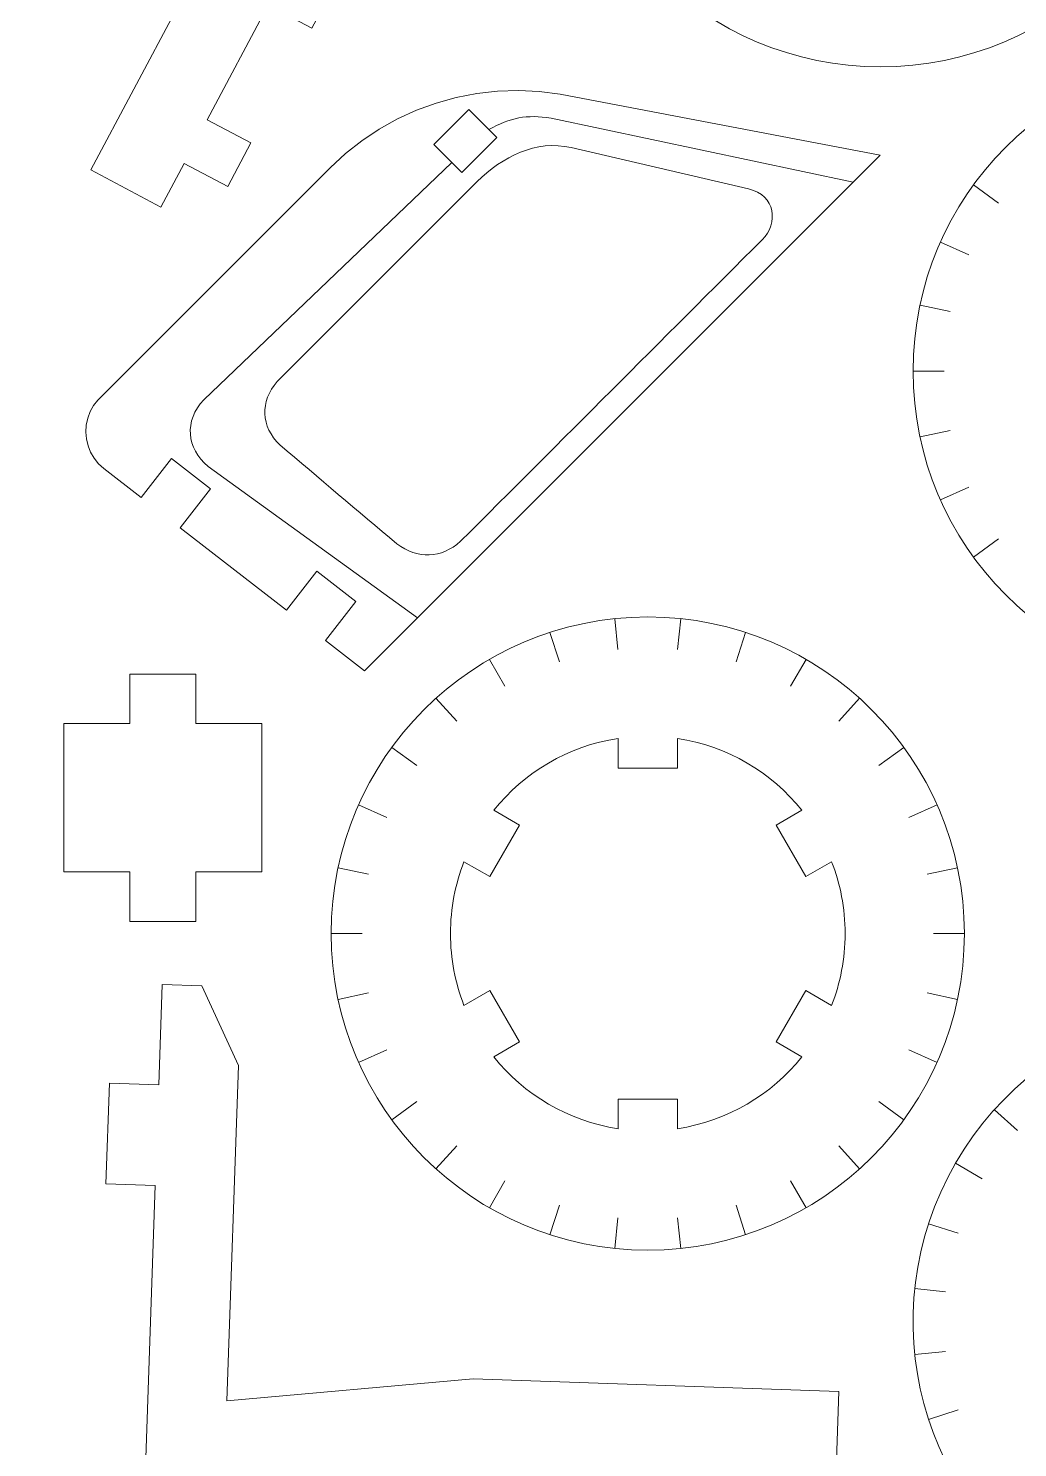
# Model space of a CAD drawing. Header units: centimetres. Extents: x -27.7 to 62.5, y 17.3 to 46.3.
# Drawn here: x -8.55 to -3.45, y 32.9 to 40.21 of the extents above; entities that cross this region are included whole.
import ezdxf

# ---------------------------------------------------------------- set-up
doc = ezdxf.new("R2010")
doc.units = ezdxf.units.CM
doc.header["$MEASUREMENT"] = 0
doc.layers.add('Camada 1', color=7, linetype='Continuous')

msp = doc.modelspace()

# ---------------------------------------------------------------- linework, layer by layer
at = {"layer": 'Camada 1', "color": 6, "lineweight": 20}
msp.add_open_spline([(-8.20292, 46.30494), (-8.20292, 46.30494), (9.79708, 46.30494), (9.79708, 46.30494), (9.79708, 46.30494), (10.07208, 46.30494), (10.29708, 46.07994), (10.29708, 45.80494), (10.29708, 45.80494), (10.29708, 45.80494), (10.29708, 17.80494), (10.29708, 17.80494), (10.29708, 17.80494), (10.29708, 17.52994), (10.07208, 17.30494), (9.79708, 17.30494), (9.79708, 17.30494), (9.79708, 17.30494), (-8.20292, 17.30494), (-8.20292, 17.30494), (-8.20292, 17.30494), (-8.47792, 17.30494), (-8.70292, 17.52994), (-8.70292, 17.80494), (-8.70292, 17.80494), (-8.70292, 17.80494), (-8.70292, 45.80494), (-8.70292, 45.80494), (-8.70292, 45.80494), (-8.70292, 46.07994), (-8.47792, 46.30494), (-8.20292, 46.30494)], degree=3, knots=[0, 0, 0, 0, 0.1111111, 0.1111111, 0.1111111, 0.1111111, 0.2222222, 0.2222222, 0.2222222, 0.2222222, 0.3333333, 0.3333333, 0.3333333, 0.3333333, 0.4444444, 0.4444444, 0.4444444, 0.4444444, 0.5555556, 0.5555556, 0.5555556, 0.5555556, 0.6666667, 0.6666667, 0.6666667, 0.6666667, 0.7777778, 0.7777778, 0.7777778, 0.7777778, 1, 1, 1, 1], dxfattribs=at)
at = {"layer": 'Camada 1', "lineweight": 9}
for points, knots in [([(-7.72137, 43.53534), (-7.72137, 43.53534), (-7.26335, 43.2918), (-7.26335, 43.2918), (-7.26335, 43.2918), (-7.26335, 43.2918), (-7.38308, 43.06664), (-7.38308, 43.06664), (-7.38308, 43.06664), (-7.38308, 43.06664), (-6.00903, 42.33604), (-6.00903, 42.33604), (-6.00903, 42.33604), (-6.00903, 42.33604), (-6.39737, 41.78468), (-6.39737, 41.78468), (-6.39737, 41.78468), (-6.39737, 41.78468), (-6.18889, 41.63783), (-6.18889, 41.63783), (-6.18889, 41.63783), (-6.18889, 41.63783), (-6.38306, 41.36215), (-6.38306, 41.36215), (-6.38306, 41.36215), (-6.38306, 41.36215), (-6.59155, 41.509), (-6.59155, 41.509), (-6.59155, 41.509), (-6.59155, 41.509), (-6.9799, 40.95764), (-6.9799, 40.95764), (-6.9799, 40.95764), (-6.9799, 40.95764), (-7.1924, 40.558), (-7.1924, 40.558), (-7.1924, 40.558), (-7.1924, 40.558), (-6.96723, 40.43827), (-6.96723, 40.43827), (-6.96723, 40.43827), (-6.96723, 40.43827), (-7.08695, 40.21311), (-7.08695, 40.21311), (-7.08695, 40.21311), (-7.08695, 40.21311), (-7.31212, 40.33283), (-7.31212, 40.33283), (-7.31212, 40.33283), (-7.31212, 40.33283), (-7.62636, 39.74183), (-7.62636, 39.74183), (-7.62636, 39.74183), (-7.62636, 39.74183), (-7.40119, 39.62211), (-7.40119, 39.62211), (-7.40119, 39.62211), (-7.40119, 39.62211), (-7.52092, 39.39694), (-7.52092, 39.39694), (-7.52092, 39.39694), (-7.52092, 39.39694), (-7.74608, 39.51666), (-7.74608, 39.51666), (-7.74608, 39.51666), (-7.74608, 39.51666), (-7.86581, 39.2915), (-7.86581, 39.2915), (-7.86581, 39.2915), (-7.86581, 39.2915), (-8.22607, 39.48305), (-8.22607, 39.48305), (-8.22607, 39.48305), (-8.22607, 39.48305), (-7.34017, 41.1492), (-7.34017, 41.1492), (-7.34017, 41.1492), (-7.34017, 41.1492), (-6.60584, 42.19125), (-6.60584, 42.19125), (-6.60584, 42.19125), (-6.60584, 42.19125), (-8.13438, 43.00399), (-8.13438, 43.00399), (-8.13438, 43.00399), (-8.13438, 43.00399), (-8.3949, 43.37358), (-8.3949, 43.37358), (-8.3949, 43.37358), (-8.3949, 43.37358), (-8.29912, 43.55371), (-8.29912, 43.55371), (-8.29912, 43.55371), (-8.29912, 43.55371), (-7.84109, 43.31017), (-7.84109, 43.31017), (-7.84109, 43.31017), (-7.84109, 43.31017), (-7.72137, 43.53534), (-7.72137, 43.53534)], [0, 0, 0, 0, 0.0384615, 0.0384615, 0.0384615, 0.0384615, 0.0769231, 0.0769231, 0.0769231, 0.0769231, 0.1153846, 0.1153846, 0.1153846, 0.1153846, 0.1538462, 0.1538462, 0.1538462, 0.1538462, 0.1923077, 0.1923077, 0.1923077, 0.1923077, 0.2307692, 0.2307692, 0.2307692, 0.2307692, 0.2692308, 0.2692308, 0.2692308, 0.2692308, 0.3076923, 0.3076923, 0.3076923, 0.3076923, 0.3461538, 0.3461538, 0.3461538, 0.3461538, 0.3846154, 0.3846154, 0.3846154, 0.3846154, 0.4230769, 0.4230769, 0.4230769, 0.4230769, 0.4615385, 0.4615385, 0.4615385, 0.4615385, 0.5, 0.5, 0.5, 0.5, 0.5384615, 0.5384615, 0.5384615, 0.5384615, 0.5769231, 0.5769231, 0.5769231, 0.5769231, 0.6153846, 0.6153846, 0.6153846, 0.6153846, 0.6538462, 0.6538462, 0.6538462, 0.6538462, 0.6923077, 0.6923077, 0.6923077, 0.6923077, 0.7307692, 0.7307692, 0.7307692, 0.7307692, 0.7692308, 0.7692308, 0.7692308, 0.7692308, 0.8076923, 0.8076923, 0.8076923, 0.8076923, 0.8461538, 0.8461538, 0.8461538, 0.8461538, 0.8846154, 0.8846154, 0.8846154, 0.8846154, 0.9230769, 0.9230769, 0.9230769, 0.9230769, 1, 1, 1, 1]), ([(-4.15524, 43.27843), (-3.25378, 43.27843), (-2.523, 42.54766), (-2.523, 41.6462), (-2.523, 41.6462), (-2.523, 40.74474), (-3.25378, 40.01397), (-4.15524, 40.01397), (-4.15524, 40.01397), (-5.0567, 40.01397), (-5.78747, 40.74474), (-5.78747, 41.6462), (-5.78747, 41.6462), (-5.78747, 42.54766), (-5.0567, 43.27843), (-4.15524, 43.27843)], [0, 0, 0, 0, 0.2, 0.2, 0.2, 0.2, 0.4, 0.4, 0.4, 0.4, 0.6, 0.6, 0.6, 0.6, 1, 1, 1, 1]), ([(-3.98747, 38.4462), (-3.98747, 39.34766), (-3.25669, 40.07844), (-2.35523, 40.07844), (-2.35523, 40.07844), (-1.45377, 40.07844), (-0.723, 39.34766), (-0.723, 38.4462), (-0.723, 38.4462), (-0.723, 37.54474), (-1.45377, 36.81397), (-2.35523, 36.81397), (-2.35523, 36.81397), (-3.25669, 36.81397), (-3.98747, 37.54474), (-3.98747, 38.4462)], [0, 0, 0, 0, 0.2, 0.2, 0.2, 0.2, 0.4, 0.4, 0.4, 0.4, 0.6, 0.6, 0.6, 0.6, 1, 1, 1, 1]), ([(-6.81571, 36.89999), (-6.81571, 36.89999), (-6.54271, 37.17299), (-6.54271, 37.17299), (-6.54271, 37.17299), (-6.54271, 37.17299), (-4.29578, 39.41992), (-4.29578, 39.41992), (-4.29578, 39.41992), (-4.29578, 39.41992), (-4.15761, 39.55809), (-4.15761, 39.55809), (-4.15761, 39.55809), (-4.15761, 39.55809), (-5.80784, 39.87291), (-5.80784, 39.87291), (-5.80784, 39.87291), (-5.80784, 39.87291), (-5.91467, 39.8866), (-5.91467, 39.8866), (-5.91467, 39.8866), (-5.91467, 39.8866), (-6.02226, 39.89174), (-6.02226, 39.89174), (-6.02226, 39.89174), (-6.02226, 39.89174), (-6.12991, 39.88835), (-6.12991, 39.88835), (-6.12991, 39.88835), (-6.12991, 39.88835), (-6.23696, 39.87644), (-6.23696, 39.87644), (-6.23696, 39.87644), (-6.23696, 39.87644), (-6.34272, 39.85606), (-6.34272, 39.85606), (-6.34272, 39.85606), (-6.34272, 39.85606), (-6.44654, 39.82735), (-6.44654, 39.82735), (-6.44654, 39.82735), (-6.44654, 39.82735), (-6.54775, 39.7905), (-6.54775, 39.7905), (-6.54775, 39.7905), (-6.54775, 39.7905), (-6.64572, 39.74575), (-6.64572, 39.74575), (-6.64572, 39.74575), (-6.64572, 39.74575), (-6.73983, 39.69336), (-6.73983, 39.69336), (-6.73983, 39.69336), (-6.73983, 39.69336), (-6.82948, 39.63367), (-6.82948, 39.63367), (-6.82948, 39.63367), (-6.82948, 39.63367), (-6.91413, 39.56706), (-6.91413, 39.56706), (-6.91413, 39.56706), (-6.91413, 39.56706), (-6.99321, 39.49394), (-6.99321, 39.49394), (-6.99321, 39.49394), (-6.99321, 39.49394), (-8.16454, 38.32148), (-8.16454, 38.32148), (-8.16454, 38.32148), (-8.16454, 38.32148), (-8.19057, 38.29658), (-8.19057, 38.29658), (-8.19057, 38.29658), (-8.19057, 38.29658), (-8.21263, 38.2681), (-8.21263, 38.2681), (-8.21263, 38.2681), (-8.21263, 38.2681), (-8.23022, 38.23666), (-8.23022, 38.23666), (-8.23022, 38.23666), (-8.23022, 38.23666), (-8.24294, 38.20296), (-8.24294, 38.20296), (-8.24294, 38.20296), (-8.24294, 38.20296), (-8.25053, 38.16774), (-8.25053, 38.16774), (-8.25053, 38.16774), (-8.25053, 38.16774), (-8.25281, 38.13179), (-8.25281, 38.13179), (-8.25281, 38.13179), (-8.25281, 38.13179), (-8.24974, 38.09589), (-8.24974, 38.09589), (-8.24974, 38.09589), (-8.24974, 38.09589), (-8.24138, 38.06085), (-8.24138, 38.06085), (-8.24138, 38.06085), (-8.24138, 38.06085), (-8.22791, 38.02744), (-8.22791, 38.02744), (-8.22791, 38.02744), (-8.22791, 38.02744), (-8.20964, 37.99639), (-8.20964, 37.99639), (-8.20964, 37.99639), (-8.20964, 37.99639), (-8.18697, 37.9684), (-8.18697, 37.9684), (-8.18697, 37.9684), (-8.18697, 37.9684), (-8.16039, 37.94408), (-8.16039, 37.94408), (-8.16039, 37.94408), (-8.16039, 37.94408), (-7.96788, 37.7946), (-7.96788, 37.7946), (-7.96788, 37.7946), (-7.96788, 37.7946), (-7.81147, 37.99603), (-7.81147, 37.99603), (-7.81147, 37.99603), (-7.81147, 37.99603), (-7.61005, 37.83963), (-7.61005, 37.83963), (-7.61005, 37.83963), (-7.61005, 37.83963), (-7.76645, 37.6382), (-7.76645, 37.6382), (-7.76645, 37.6382), (-7.76645, 37.6382), (-7.21856, 37.21279), (-7.21856, 37.21279), (-7.21856, 37.21279), (-7.21856, 37.21279), (-7.06216, 37.41422), (-7.06216, 37.41422), (-7.06216, 37.41422), (-7.06216, 37.41422), (-6.86074, 37.25781), (-6.86074, 37.25781), (-6.86074, 37.25781), (-6.86074, 37.25781), (-7.01714, 37.05639), (-7.01714, 37.05639), (-7.01714, 37.05639), (-7.01714, 37.05639), (-6.81571, 36.89999), (-6.81571, 36.89999)], [0, 0, 0, 0, 0.025641, 0.025641, 0.025641, 0.025641, 0.0512821, 0.0512821, 0.0512821, 0.0512821, 0.0769231, 0.0769231, 0.0769231, 0.0769231, 0.1025641, 0.1025641, 0.1025641, 0.1025641, 0.1282051, 0.1282051, 0.1282051, 0.1282051, 0.1538462, 0.1538462, 0.1538462, 0.1538462, 0.1794872, 0.1794872, 0.1794872, 0.1794872, 0.2051282, 0.2051282, 0.2051282, 0.2051282, 0.2307692, 0.2307692, 0.2307692, 0.2307692, 0.2564103, 0.2564103, 0.2564103, 0.2564103, 0.2820513, 0.2820513, 0.2820513, 0.2820513, 0.3076923, 0.3076923, 0.3076923, 0.3076923, 0.3333333, 0.3333333, 0.3333333, 0.3333333, 0.3589744, 0.3589744, 0.3589744, 0.3589744, 0.3846154, 0.3846154, 0.3846154, 0.3846154, 0.4102564, 0.4102564, 0.4102564, 0.4102564, 0.4358974, 0.4358974, 0.4358974, 0.4358974, 0.4615385, 0.4615385, 0.4615385, 0.4615385, 0.4871795, 0.4871795, 0.4871795, 0.4871795, 0.5128205, 0.5128205, 0.5128205, 0.5128205, 0.5384615, 0.5384615, 0.5384615, 0.5384615, 0.5641026, 0.5641026, 0.5641026, 0.5641026, 0.5897436, 0.5897436, 0.5897436, 0.5897436, 0.6153846, 0.6153846, 0.6153846, 0.6153846, 0.6410256, 0.6410256, 0.6410256, 0.6410256, 0.6666667, 0.6666667, 0.6666667, 0.6666667, 0.6923077, 0.6923077, 0.6923077, 0.6923077, 0.7179487, 0.7179487, 0.7179487, 0.7179487, 0.7435897, 0.7435897, 0.7435897, 0.7435897, 0.7692308, 0.7692308, 0.7692308, 0.7692308, 0.7948718, 0.7948718, 0.7948718, 0.7948718, 0.8205128, 0.8205128, 0.8205128, 0.8205128, 0.8461538, 0.8461538, 0.8461538, 0.8461538, 0.8717949, 0.8717949, 0.8717949, 0.8717949, 0.8974359, 0.8974359, 0.8974359, 0.8974359, 0.9230769, 0.9230769, 0.9230769, 0.9230769, 0.9487179, 0.9487179, 0.9487179, 0.9487179, 1, 1, 1, 1]), ([(-6.98747, 35.5462), (-6.98747, 36.44766), (-6.25669, 37.17844), (-5.35523, 37.17844), (-5.35523, 37.17844), (-4.45377, 37.17844), (-3.723, 36.44766), (-3.723, 35.5462), (-3.723, 35.5462), (-3.723, 34.64474), (-4.45377, 33.91397), (-5.35523, 33.91397), (-5.35523, 33.91397), (-6.25669, 33.91397), (-6.98747, 34.64474), (-6.98747, 35.5462)], [0, 0, 0, 0, 0.2, 0.2, 0.2, 0.2, 0.4, 0.4, 0.4, 0.4, 0.6, 0.6, 0.6, 0.6, 1, 1, 1, 1]), ([(-0.94169, 32.73008), (-1.39242, 31.9494), (-2.39068, 31.68191), (-3.17137, 32.13264), (-3.17137, 32.13264), (-3.95206, 32.58337), (-4.21953, 33.58163), (-3.7688, 34.36232), (-3.7688, 34.36232), (-3.31807, 35.14301), (-2.31982, 35.41049), (-1.53913, 34.95976), (-1.53913, 34.95976), (-0.75845, 34.50903), (-0.49096, 33.51077), (-0.94169, 32.73008)], [0, 0, 0, 0, 0.2, 0.2, 0.2, 0.2, 0.4, 0.4, 0.4, 0.4, 0.6, 0.6, 0.6, 0.6, 1, 1, 1, 1]), ([(-8.13142, 34.77483), (-8.13142, 34.77483), (-8.14952, 34.25641), (-8.14952, 34.25641), (-8.14952, 34.25641), (-8.14952, 34.25641), (-7.89466, 34.24751), (-7.89466, 34.24751), (-7.89466, 34.24751), (-7.89466, 34.24751), (-7.94897, 32.69225), (-7.94897, 32.69225), (-7.94897, 32.69225), (-7.94897, 32.69225), (-7.27731, 32.75289), (-7.27731, 32.75289), (-7.27731, 32.75289), (-7.27731, 32.75289), (-7.25437, 32.49891), (-7.25437, 32.49891), (-7.25437, 32.49891), (-7.25437, 32.49891), (-6.91854, 32.52923), (-6.91854, 32.52923), (-6.91854, 32.52923), (-6.91854, 32.52923), (-6.94147, 32.78321), (-6.94147, 32.78321), (-6.94147, 32.78321), (-6.94147, 32.78321), (-6.2698, 32.84386), (-6.2698, 32.84386), (-6.2698, 32.84386), (-6.2698, 32.84386), (-5.81746, 32.82806), (-5.81746, 32.82806), (-5.81746, 32.82806), (-5.81746, 32.82806), (-5.82636, 32.5732), (-5.82636, 32.5732), (-5.82636, 32.5732), (-5.82636, 32.5732), (-5.57149, 32.5643), (-5.57149, 32.5643), (-5.57149, 32.5643), (-5.57149, 32.5643), (-5.56259, 32.81916), (-5.56259, 32.81916), (-5.56259, 32.81916), (-5.56259, 32.81916), (-4.89365, 32.7958), (-4.89365, 32.7958), (-4.89365, 32.7958), (-4.89365, 32.7958), (-4.90255, 32.54094), (-4.90255, 32.54094), (-4.90255, 32.54094), (-4.90255, 32.54094), (-4.64769, 32.53204), (-4.64769, 32.53204), (-4.64769, 32.53204), (-4.64769, 32.53204), (-4.63879, 32.7869), (-4.63879, 32.7869), (-4.63879, 32.7869), (-4.63879, 32.7869), (-4.38393, 32.778), (-4.38393, 32.778), (-4.38393, 32.778), (-4.38393, 32.778), (-4.36969, 33.18578), (-4.36969, 33.18578), (-4.36969, 33.18578), (-4.36969, 33.18578), (-6.25556, 33.25163), (-6.25556, 33.25163), (-6.25556, 33.25163), (-6.25556, 33.25163), (-7.52518, 33.13671), (-7.52518, 33.13671), (-7.52518, 33.13671), (-7.52518, 33.13671), (-7.46476, 34.86684), (-7.46476, 34.86684), (-7.46476, 34.86684), (-7.46476, 34.86684), (-7.65457, 35.27724), (-7.65457, 35.27724), (-7.65457, 35.27724), (-7.65457, 35.27724), (-7.85845, 35.28436), (-7.85845, 35.28436), (-7.85845, 35.28436), (-7.85845, 35.28436), (-7.87656, 34.76593), (-7.87656, 34.76593), (-7.87656, 34.76593), (-7.87656, 34.76593), (-8.13142, 34.77483), (-8.13142, 34.77483)], [0, 0, 0, 0, 0.0384615, 0.0384615, 0.0384615, 0.0384615, 0.0769231, 0.0769231, 0.0769231, 0.0769231, 0.1153846, 0.1153846, 0.1153846, 0.1153846, 0.1538462, 0.1538462, 0.1538462, 0.1538462, 0.1923077, 0.1923077, 0.1923077, 0.1923077, 0.2307692, 0.2307692, 0.2307692, 0.2307692, 0.2692308, 0.2692308, 0.2692308, 0.2692308, 0.3076923, 0.3076923, 0.3076923, 0.3076923, 0.3461538, 0.3461538, 0.3461538, 0.3461538, 0.3846154, 0.3846154, 0.3846154, 0.3846154, 0.4230769, 0.4230769, 0.4230769, 0.4230769, 0.4615385, 0.4615385, 0.4615385, 0.4615385, 0.5, 0.5, 0.5, 0.5, 0.5384615, 0.5384615, 0.5384615, 0.5384615, 0.5769231, 0.5769231, 0.5769231, 0.5769231, 0.6153846, 0.6153846, 0.6153846, 0.6153846, 0.6538462, 0.6538462, 0.6538462, 0.6538462, 0.6923077, 0.6923077, 0.6923077, 0.6923077, 0.7307692, 0.7307692, 0.7307692, 0.7307692, 0.7692308, 0.7692308, 0.7692308, 0.7692308, 0.8076923, 0.8076923, 0.8076923, 0.8076923, 0.8461538, 0.8461538, 0.8461538, 0.8461538, 0.8846154, 0.8846154, 0.8846154, 0.8846154, 0.9230769, 0.9230769, 0.9230769, 0.9230769, 1, 1, 1, 1])]:
    msp.add_open_spline(points, degree=3, knots=knots, dxfattribs=at)
at = {"layer": 'Camada 1', "color": 104, "lineweight": 9}
for points, knots in [([(-6.1342, 39.65023), (-6.1342, 39.65023), (-6.31453, 39.4699), (-6.31453, 39.4699), (-6.31453, 39.4699), (-6.31453, 39.4699), (-6.45879, 39.61416), (-6.45879, 39.61416), (-6.45879, 39.61416), (-6.45879, 39.61416), (-6.27846, 39.79449), (-6.27846, 39.79449), (-6.27846, 39.79449), (-6.27846, 39.79449), (-6.1342, 39.65023), (-6.1342, 39.65023)], [0, 0, 0, 0, 0.2, 0.2, 0.2, 0.2, 0.4, 0.4, 0.4, 0.4, 0.6, 0.6, 0.6, 0.6, 1, 1, 1, 1]), ([(-4.76573, 39.12291), (-5.28392, 38.60472), (-5.80212, 38.08652), (-6.32032, 37.56832), (-6.32032, 37.56832), (-6.42109, 37.47936), (-6.54149, 37.47487), (-6.64919, 37.55536), (-6.64919, 37.55536), (-6.85036, 37.72532), (-7.05152, 37.89528), (-7.25268, 38.06524), (-7.25268, 38.06524), (-7.35063, 38.16075), (-7.35558, 38.28841), (-7.26555, 38.39176), (-7.26555, 38.39176), (-7.26555, 38.39176), (-6.23493, 39.42238), (-6.23493, 39.42238), (-6.23493, 39.42238), (-6.10577, 39.55154), (-5.93074, 39.63968), (-5.75073, 39.59781), (-5.75073, 39.59781), (-5.75073, 39.59781), (-4.83545, 39.385), (-4.83545, 39.385), (-4.83545, 39.385), (-4.69601, 39.35257), (-4.67992, 39.20872), (-4.76573, 39.12291)], [0, 0, 0, 0, 0.1111111, 0.1111111, 0.1111111, 0.1111111, 0.2222222, 0.2222222, 0.2222222, 0.2222222, 0.3333333, 0.3333333, 0.3333333, 0.3333333, 0.4444444, 0.4444444, 0.4444444, 0.4444444, 0.5555556, 0.5555556, 0.5555556, 0.5555556, 0.6666667, 0.6666667, 0.6666667, 0.6666667, 0.7777778, 0.7777778, 0.7777778, 0.7777778, 1, 1, 1, 1])]:
    msp.add_open_spline(points, degree=3, knots=knots, dxfattribs=at)
at = {"layer": 'Camada 1', "color": 5, "lineweight": 9}
for points, knots in [([(-6.17445, 39.69048), (-6.06644, 39.75234), (-5.97957, 39.77036), (-5.8543, 39.74915), (-5.8543, 39.74915), (-5.8543, 39.74915), (-4.29578, 39.41993), (-4.29578, 39.41993)], [0, 0, 0, 0, 0.3333333, 0.3333333, 0.3333333, 0.3333333, 1, 1, 1, 1]), ([(-6.54271, 37.17299), (-6.54271, 37.17299), (-7.62153, 37.95391), (-7.62153, 37.95391), (-7.62153, 37.95391), (-7.73596, 38.05019), (-7.7453, 38.18745), (-7.64501, 38.29837), (-7.64501, 38.29837), (-7.64501, 38.29837), (-6.36551, 39.52089), (-6.36551, 39.52089)], [0, 0, 0, 0, 0.25, 0.25, 0.25, 0.25, 0.5, 0.5, 0.5, 0.5, 1, 1, 1, 1])]:
    msp.add_open_spline(points, degree=3, knots=knots, dxfattribs=at)
for points in [[(-3.67575, 39.40558), (-3.67575, 39.40558), (-3.54663, 39.31181), (-3.54663, 39.31181)], [(-3.84635, 39.11007), (-3.84635, 39.11007), (-3.70056, 39.04518), (-3.70056, 39.04518)], [(-3.9518, 38.78554), (-3.9518, 38.78554), (-3.7957, 38.75238), (-3.7957, 38.75238)], [(-3.98747, 38.4462), (-3.98747, 38.4462), (-3.82787, 38.4462), (-3.82787, 38.4462)], [(-3.9518, 38.10684), (-3.9518, 38.10684), (-3.7957, 38.14002), (-3.7957, 38.14002)], [(-3.84634, 37.78232), (-3.84634, 37.78232), (-3.70056, 37.84722), (-3.70056, 37.84722)], [(-3.67573, 37.4868), (-3.67573, 37.4868), (-3.54663, 37.5806), (-3.54663, 37.5806)], [(-5.52587, 37.16948), (-5.52587, 37.16948), (-5.50916, 37.01078), (-5.50916, 37.01078)], [(-5.18465, 37.16948), (-5.18465, 37.16948), (-5.20129, 37.01078), (-5.20129, 37.01078)], [(-5.85965, 37.09853), (-5.85965, 37.09853), (-5.81031, 36.94677), (-5.81031, 36.94677)], [(-4.85088, 37.09854), (-4.85088, 37.09854), (-4.90016, 36.94677), (-4.90016, 36.94677)], [(-6.17137, 36.95974), (-6.17137, 36.95974), (-6.09155, 36.82155), (-6.09155, 36.82155)], [(-4.53914, 36.95975), (-4.53914, 36.95975), (-4.6189, 36.82155), (-4.6189, 36.82155)], [(-6.44742, 36.75917), (-6.44742, 36.75917), (-6.34062, 36.6406), (-6.34062, 36.6406)], [(-4.26308, 36.75919), (-4.26308, 36.75919), (-4.36984, 36.6406), (-4.36984, 36.6406)], [(-6.67575, 36.50558), (-6.67575, 36.50558), (-6.54663, 36.41181), (-6.54663, 36.41181)], [(-4.03475, 36.50561), (-4.03475, 36.50561), (-4.16383, 36.41181), (-4.16383, 36.41181)], [(-6.84635, 36.21007), (-6.84635, 36.21007), (-6.70056, 36.14518), (-6.70056, 36.14518)], [(-3.86414, 36.2101), (-3.86414, 36.2101), (-4.00991, 36.14518), (-4.00991, 36.14518)], [(-6.9518, 35.88554), (-6.9518, 35.88554), (-6.7957, 35.85238), (-6.7957, 35.85238)], [(-3.75869, 35.88557), (-3.75869, 35.88557), (-3.91476, 35.85238), (-3.91476, 35.85238)], [(-6.98747, 35.5462), (-6.98747, 35.5462), (-6.82787, 35.5462), (-6.82787, 35.5462)], [(-3.72301, 35.54621), (-3.72301, 35.54621), (-3.88259, 35.5462), (-3.88259, 35.5462)], [(-6.9518, 35.20684), (-6.9518, 35.20684), (-6.7957, 35.24002), (-6.7957, 35.24002)], [(-3.75869, 35.20685), (-3.75869, 35.20685), (-3.91476, 35.24002), (-3.91476, 35.24002)], [(-6.84634, 34.88232), (-6.84634, 34.88232), (-6.70056, 34.94722), (-6.70056, 34.94722)], [(-3.86413, 34.88232), (-3.86413, 34.88232), (-4.00991, 34.94722), (-4.00991, 34.94722)], [(-6.67573, 34.5868), (-6.67573, 34.5868), (-6.54663, 34.6806), (-6.54663, 34.6806)], [(-4.03473, 34.58681), (-4.03473, 34.58681), (-4.16383, 34.6806), (-4.16383, 34.6806)], [(-3.56822, 34.63836), (-3.56822, 34.63836), (-3.44964, 34.5316), (-3.44964, 34.5316)], [(-6.44741, 34.33322), (-6.44741, 34.33322), (-6.34062, 34.45181), (-6.34062, 34.45181)], [(-4.26306, 34.33323), (-4.26306, 34.33323), (-4.36984, 34.45181), (-4.36984, 34.45181)], [(-3.7688, 34.36231), (-3.7688, 34.36231), (-3.63059, 34.28253), (-3.63059, 34.28253)], [(-6.17134, 34.13265), (-6.17134, 34.13265), (-6.09155, 34.27085), (-6.09155, 34.27085)], [(-4.53911, 34.13266), (-4.53911, 34.13266), (-4.6189, 34.27085), (-4.6189, 34.27085)], [(-5.85961, 33.99386), (-5.85961, 33.99386), (-5.81031, 34.14563), (-5.81031, 34.14563)], [(-4.85084, 33.99387), (-4.85084, 33.99387), (-4.90016, 34.14563), (-4.90016, 34.14563)], [(-5.52584, 33.92292), (-5.52584, 33.92292), (-5.50916, 34.08162), (-5.50916, 34.08162)], [(-5.18462, 33.92292), (-5.18462, 33.92292), (-5.20129, 34.08162), (-5.20129, 34.08162)], [(-3.90758, 34.05057), (-3.90758, 34.05057), (-3.75582, 34.00128), (-3.75582, 34.00128)], [(-3.97852, 33.7168), (-3.97852, 33.7168), (-3.81982, 33.70013), (-3.81982, 33.70013)], [(-3.97852, 33.37557), (-3.97852, 33.37557), (-3.81984, 33.39226), (-3.81984, 33.39226)], [(-3.90757, 33.0418), (-3.90757, 33.0418), (-3.75582, 33.09112), (-3.75582, 33.09112)]]:
    msp.add_open_spline(points, degree=3, dxfattribs=at)
at = {"layer": 'Camada 1', "color": 250, "lineweight": 9}
msp.add_open_spline([(-7.68522, 35.86364), (-7.68522, 35.86364), (-7.34517, 35.86364), (-7.34517, 35.86364), (-7.34517, 35.86364), (-7.34517, 35.86364), (-7.34517, 36.62875), (-7.34517, 36.62875), (-7.34517, 36.62875), (-7.34517, 36.62875), (-7.68522, 36.62875), (-7.68522, 36.62875), (-7.68522, 36.62875), (-7.68522, 36.62875), (-7.68522, 36.88379), (-7.68522, 36.88379), (-7.68522, 36.88379), (-7.68522, 36.88379), (-8.02527, 36.88379), (-8.02527, 36.88379), (-8.02527, 36.88379), (-8.02527, 36.88379), (-8.02527, 36.62875), (-8.02527, 36.62875), (-8.02527, 36.62875), (-8.02527, 36.62875), (-8.36532, 36.62875), (-8.36532, 36.62875), (-8.36532, 36.62875), (-8.36532, 36.62875), (-8.36532, 35.86364), (-8.36532, 35.86364), (-8.36532, 35.86364), (-8.36532, 35.86364), (-8.02527, 35.86364), (-8.02527, 35.86364), (-8.02527, 35.86364), (-8.02527, 35.86364), (-8.02527, 35.60861), (-8.02527, 35.60861), (-8.02527, 35.60861), (-8.02527, 35.60861), (-7.68522, 35.60861), (-7.68522, 35.60861), (-7.68522, 35.60861), (-7.68522, 35.60861), (-7.68522, 35.86364), (-7.68522, 35.86364)], degree=3, knots=[0, 0, 0, 0, 0.0769231, 0.0769231, 0.0769231, 0.0769231, 0.1538462, 0.1538462, 0.1538462, 0.1538462, 0.2307692, 0.2307692, 0.2307692, 0.2307692, 0.3076923, 0.3076923, 0.3076923, 0.3076923, 0.3846154, 0.3846154, 0.3846154, 0.3846154, 0.4615385, 0.4615385, 0.4615385, 0.4615385, 0.5384615, 0.5384615, 0.5384615, 0.5384615, 0.6153846, 0.6153846, 0.6153846, 0.6153846, 0.6923077, 0.6923077, 0.6923077, 0.6923077, 0.7692308, 0.7692308, 0.7692308, 0.7692308, 0.8461538, 0.8461538, 0.8461538, 0.8461538, 1, 1, 1, 1], dxfattribs=at)
at = {"layer": 'Camada 1', "color": 114, "lineweight": 9}
msp.add_open_spline([(-6.01745, 34.98721), (-6.01745, 34.98721), (-6.14969, 34.91086), (-6.14969, 34.91086), (-6.14969, 34.91086), (-5.99342, 34.71572), (-5.76678, 34.57939), (-5.50824, 34.54037), (-5.50824, 34.54037), (-5.50824, 34.54037), (-5.50824, 34.69322), (-5.50824, 34.69322), (-5.50824, 34.69322), (-5.50824, 34.69322), (-5.20223, 34.69322), (-5.20223, 34.69322), (-5.20223, 34.69322), (-5.20223, 34.69322), (-5.20223, 34.54037), (-5.20223, 34.54037), (-5.20223, 34.54037), (-4.94367, 34.57937), (-4.71704, 34.71572), (-4.56078, 34.91086), (-4.56078, 34.91086), (-4.56078, 34.91086), (-4.69302, 34.98721), (-4.69302, 34.98721), (-4.69302, 34.98721), (-4.69302, 34.98721), (-4.54001, 35.25222), (-4.54001, 35.25222), (-4.54001, 35.25222), (-4.54001, 35.25222), (-4.40754, 35.17574), (-4.40754, 35.17574), (-4.40754, 35.17574), (-4.36262, 35.29054), (-4.33795, 35.41549), (-4.33795, 35.5462), (-4.33795, 35.5462), (-4.33795, 35.67692), (-4.36262, 35.80189), (-4.40755, 35.91669), (-4.40755, 35.91669), (-4.40755, 35.91669), (-4.54001, 35.84021), (-4.54001, 35.84021), (-4.54001, 35.84021), (-4.54001, 35.84021), (-4.69301, 36.10522), (-4.69301, 36.10522), (-4.69301, 36.10522), (-4.69301, 36.10522), (-4.56079, 36.18155), (-4.56079, 36.18155), (-4.56079, 36.18155), (-4.71705, 36.37668), (-4.94368, 36.51302), (-5.20223, 36.55204), (-5.20223, 36.55204), (-5.20223, 36.55204), (-5.20223, 36.39922), (-5.20223, 36.39922), (-5.20223, 36.39922), (-5.20223, 36.39922), (-5.50824, 36.39922), (-5.50824, 36.39922), (-5.50824, 36.39922), (-5.50824, 36.39922), (-5.50824, 36.55204), (-5.50824, 36.55204), (-5.50824, 36.55204), (-5.76679, 36.51304), (-5.99341, 36.37669), (-6.14967, 36.18156), (-6.14967, 36.18156), (-6.14967, 36.18156), (-6.01745, 36.10522), (-6.01745, 36.10522), (-6.01745, 36.10522), (-6.01745, 36.10522), (-6.17045, 35.84021), (-6.17045, 35.84021), (-6.17045, 35.84021), (-6.17045, 35.84021), (-6.30292, 35.91669), (-6.30292, 35.91669), (-6.30292, 35.91669), (-6.34784, 35.80188), (-6.37252, 35.67693), (-6.37252, 35.5462), (-6.37252, 35.5462), (-6.37252, 35.41548), (-6.34785, 35.29053), (-6.30293, 35.17574), (-6.30293, 35.17574), (-6.30293, 35.17574), (-6.17045, 35.25223), (-6.17045, 35.25223), (-6.17045, 35.25223), (-6.17045, 35.25223), (-6.01745, 34.98721), (-6.01745, 34.98721)], degree=3, knots=[0, 0, 0, 0, 0.037037, 0.037037, 0.037037, 0.037037, 0.0740741, 0.0740741, 0.0740741, 0.0740741, 0.1111111, 0.1111111, 0.1111111, 0.1111111, 0.1481481, 0.1481481, 0.1481481, 0.1481481, 0.1851852, 0.1851852, 0.1851852, 0.1851852, 0.2222222, 0.2222222, 0.2222222, 0.2222222, 0.2592593, 0.2592593, 0.2592593, 0.2592593, 0.2962963, 0.2962963, 0.2962963, 0.2962963, 0.3333333, 0.3333333, 0.3333333, 0.3333333, 0.3703704, 0.3703704, 0.3703704, 0.3703704, 0.4074074, 0.4074074, 0.4074074, 0.4074074, 0.4444444, 0.4444444, 0.4444444, 0.4444444, 0.4814815, 0.4814815, 0.4814815, 0.4814815, 0.5185185, 0.5185185, 0.5185185, 0.5185185, 0.5555556, 0.5555556, 0.5555556, 0.5555556, 0.5925926, 0.5925926, 0.5925926, 0.5925926, 0.6296296, 0.6296296, 0.6296296, 0.6296296, 0.6666667, 0.6666667, 0.6666667, 0.6666667, 0.7037037, 0.7037037, 0.7037037, 0.7037037, 0.7407407, 0.7407407, 0.7407407, 0.7407407, 0.7777778, 0.7777778, 0.7777778, 0.7777778, 0.8148148, 0.8148148, 0.8148148, 0.8148148, 0.8518519, 0.8518519, 0.8518519, 0.8518519, 0.8888889, 0.8888889, 0.8888889, 0.8888889, 0.9259259, 0.9259259, 0.9259259, 0.9259259, 1, 1, 1, 1], dxfattribs=at)

doc.saveas('drawing.dxf')
